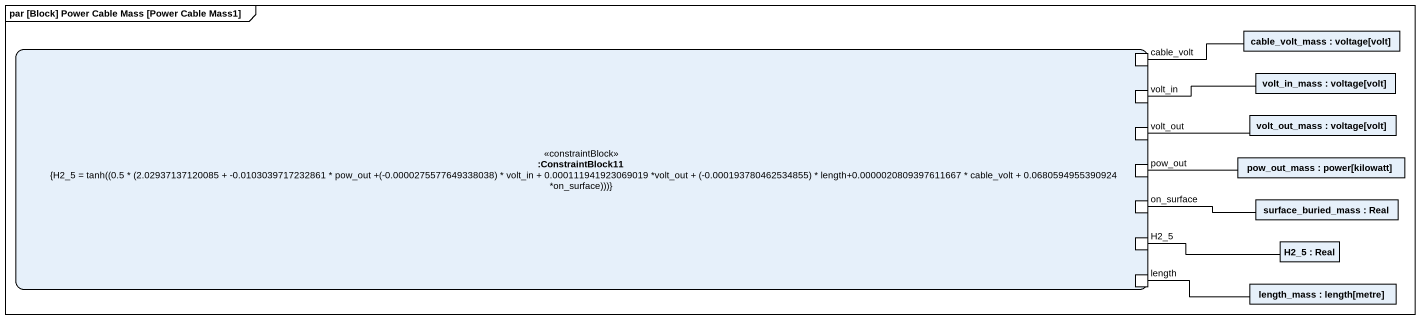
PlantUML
@startuml
mainframe par [Block] Power Cable Mass [Power Cable Mass1]
rectangle "cable_volt_mass : voltage[volt]" as cable_volt_mass
rectangle ":ConstraintBlock11\n{H2_5 = tanh((0.5 * (2.02937137120085 + -0.0103039717232861 * pow_out +(-0.0000275577649338038) * volt_in + 0.000111941923069019 *volt_out + (-0.000193780462534855) * length+0.0000020809397611667 * cable_volt + 0.0680594955390924 *on_surface)))}" as ConstraintBlock11 <<constraintBlock>> {
  port cable_volt
  port volt_in
  port volt_out
  port pow_out
  port on_surface
  port H2_5
  port length
}
rectangle "volt_in_mass : voltage[volt]" as volt_in_mass
rectangle "volt_out_mass : voltage[volt]" as volt_out_mass
rectangle "pow_out_mass : power[kilowatt]" as pow_out_mass
rectangle "surface_buried_mass : Real" as surface_buried_mass
rectangle "H2_5 : Real" as H2_5_2
rectangle "length_mass : length[metre]" as length_mass
cable_volt -right- cable_volt_mass
volt_in -right- volt_in_mass
volt_out -right- volt_out_mass
pow_out -right- pow_out_mass
on_surface -right- surface_buried_mass
H2_5 -right- H2_5_2
length -right- length_mass
@enduml
